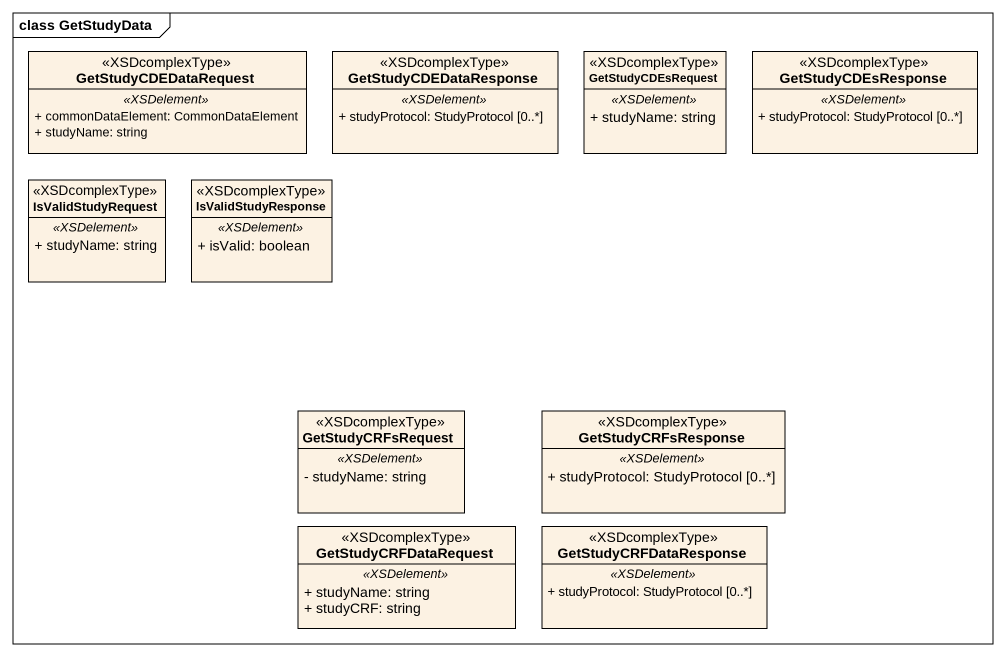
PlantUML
@startuml
mainframe class GetStudyData
hide circle
hide empty members
skinparam classAttributeIconSize 0
class GetStudyCDEDataRequest <<XSDcomplexType>> {
  .. <<XSDelement>> ..
  + commonDataElement: CommonDataElement
  + studyName: string
}
class GetStudyCDEDataResponse <<XSDcomplexType>> {
  .. <<XSDelement>> ..
  + studyProtocol: StudyProtocol [0..*]
}
class GetStudyCDEsRequest <<XSDcomplexType>> {
  .. <<XSDelement>> ..
  + studyName: string
}
class GetStudyCDEsResponse <<XSDcomplexType>> {
  .. <<XSDelement>> ..
  + studyProtocol: StudyProtocol [0..*]
}
class IsValidStudyRequest <<XSDcomplexType>> {
  .. <<XSDelement>> ..
  + studyName: string
}
class IsValidStudyResponse <<XSDcomplexType>> {
  .. <<XSDelement>> ..
  + isValid: boolean
}
class GetStudyCRFsRequest <<XSDcomplexType>> {
  .. <<XSDelement>> ..
  - studyName: string
}
class GetStudyCRFsResponse <<XSDcomplexType>> {
  .. <<XSDelement>> ..
  + studyProtocol: StudyProtocol [0..*]
}
class GetStudyCRFDataRequest <<XSDcomplexType>> {
  .. <<XSDelement>> ..
  + studyName: string
  + studyCRF: string
}
class GetStudyCRFDataResponse <<XSDcomplexType>> {
  .. <<XSDelement>> ..
  + studyProtocol: StudyProtocol [0..*]
}
@enduml
